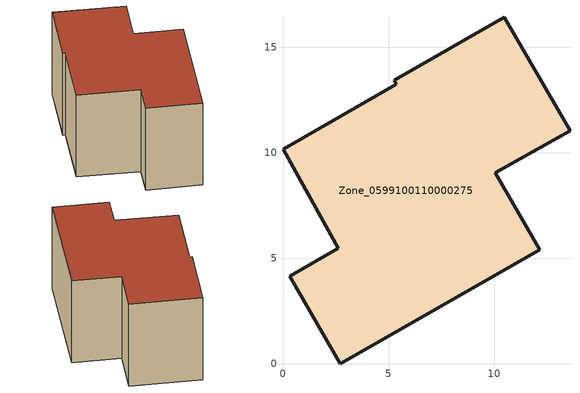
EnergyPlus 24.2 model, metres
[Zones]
Zone_0599100110000275
 floor ground (C_G): 0.31,4.15 2.62,5.49 0,10.18 5.37,13.25 5.27,13.44 10.48,16.43 13.59,11.03 10.06,9.05 12.16,5.41 2.71,0 z0
 wall outside (C_F): 2.62,5.49 0.31,4.15 2.71,0 12.16,5.41 10.06,9.05 13.59,11.03 10.48,16.43 5.27,13.44 5.37,13.25 0,10.18 2.62,5.49 z0:8.23
 roof outside (C_R): 10.48,16.43 5.27,13.44 5.37,13.25 0,10.18 2.62,5.49 0.31,4.15 2.71,0 12.16,5.41 10.06,9.05 13.59,11.03 z8.23
[BUILDING]
Pand.0599100110000275: North Axis=0; Terrain=City; Loads Convergence Tolerance Value=0.04; Temperature Convergence Tolerance Value=0.4; Solar Distribution=FullExterior; Maximum Number of Warmup Days=25; Minimum Number of Warmup Days=1
[Site:Location]
Rotterdam.The.Hague.AP_ZH_NLD Design_Conditions: Latitude=51.96; Longitude=4.45; Time Zone=1; Elevation=-4.5
[SITE:GROUNDTEMPERATURE:BUILDINGSURFACE]
18, 18, 18, 18, 18, 18, 18, 18, 18, 18, 18, 18
[MATERIAL] Thermal Absorptance=0.9; Solar Absorptance=0.7; Visible Absorptance=0.7
Name | Roughness | Thickness | Conductivity | Density | Specific Heat
G.D.2015-2018 | MediumSmooth | 0.15 | 0.0428571 | 540 | 1210
F.D.2015-2018 | Rough | 0.3 | 0.0666667 | 1920 | 840
R.D.2015-2018 | MediumRough | 0.2 | 0.0333333 | 1500 | 1000
[CONSTRUCTION]
C_G: G.D.2015-2018
C_F: F.D.2015-2018
C_R: R.D.2015-2018
[ZONE]
Zone_0599100110000275: Type=1; Multiplier=1; Ceiling Height=Autocalculate; Volume=Autocalculate; Floor Area=autocalculate; Part of Total Floor Area=Yes
[ZONEINFILTRATION:DESIGNFLOWRATE]
Infil_Zone_0599100110000275: Zone or ZoneList or Space or SpaceList=Zone_0599100110000275; Schedule=AlwaysOn; Design Flow Rate Calculation Method=Flow/Area; Flow Rate per Floor Area=0.0021; Constant Term Coefficient=1; Temperature Term Coefficient=0; Velocity Term Coefficient=0; Velocity Squared Term Coefficient=0
[HVACTEMPLATE:ZONE:IDEALLOADSAIRSYSTEM]
Zone_0599100110000275: Maximum Heating Supply Air Temperature=50; Minimum Cooling Supply Air Temperature=13; Maximum Heating Supply Air Humidity Ratio=0.0156; Minimum Cooling Supply Air Humidity Ratio=0.0077; Heating Limit=NoLimit; Cooling Limit=NoLimit; Dehumidification Control Type=ConstantSensibleHeatRatio; Cooling Sensible Heat Ratio=0.7; Dehumidification Setpoint=60; Humidification Control Type=None; Humidification Setpoint=30; Outdoor Air Method=None; Outdoor Air Flow Rate per Person=0.00944; Outdoor Air Flow Rate per Zone Floor Area=0; Outdoor Air Flow Rate per Zone=0; Demand Controlled Ventilation Type=None; Outdoor Air Economizer Type=NoEconomizer; Heat Recovery Type=None; Sensible Heat Recovery Effectiveness=0.7; Latent Heat Recovery Effectiveness=0.65
[ZONECONTROL:THERMOSTAT]
ThermostatControl_Zone_0599100110000275: Zone or ZoneList=Zone_0599100110000275; Control Type Schedule=DualSetpointControlType; Control 1=Thermostat_Zone_0599100110000275; Temperature Difference Between Cutout And Setpoint=0
[THERMOSTATSETPOINT:DUALSETPOINT]
Thermostat_Zone_0599100110000275: Heating Setpoint Temperature Schedule=HeatingSetpoint_Zone_0599100110000275; Cooling Setpoint Temperature Schedule=CoolingSetpoint_Zone_0599100110000275
[SCHEDULE:COMPACT]
HeatingSetpoint_Zone_0599100110000275: Through: 12/31, For: AllDays, Until: 24:00, 21
CoolingSetpoint_Zone_0599100110000275: Through: 12/31, For: AllDays, Until: 24:00, 24
DualSetpointControlType: Through: 12/31, For: AllDays, Until: 24:00, 4
AlwaysOn: Through: 12/31, For: AllDays, Until: 24:00, 1
